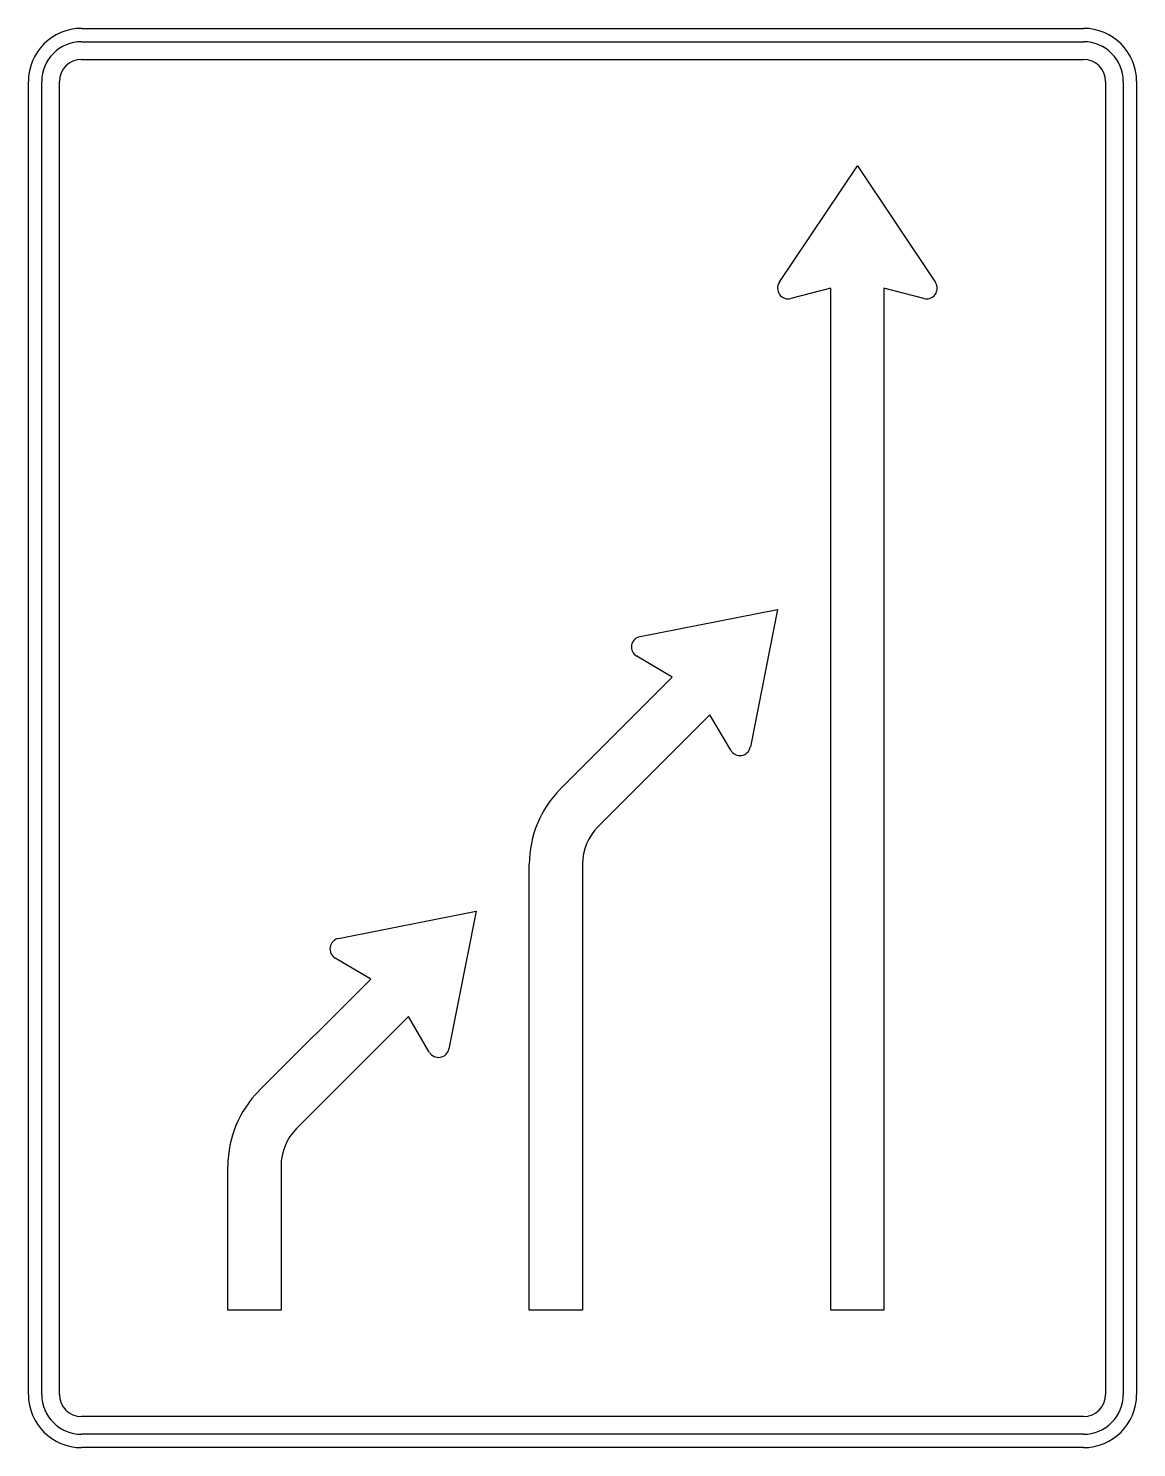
# Model space of a CAD drawing. Extents: x 0 to 1250, y 0 to 1600.
import ezdxf

# ---------------------------------------------------------------- set-up
doc = ezdxf.new("R2010")
doc.units = 0
doc.header["$LTSCALE"] = 25
doc.linetypes.add('AUSGEZOGEN', pattern=[0])
doc.layers.get('0').update_dxf_attribs({"linetype": 'AUSGEZOGEN'})

msp = doc.modelspace()

# ---------------------------------------------------------------- linework, layer by layer
for p, q in [((60, 1600), (1190, 1600)), ((60, 1585), (1190, 1585)), ((60, 1565), (1190, 1565)), ((0, 60), (0, 1540)), ((15, 60), (15, 1540)), ((35, 60), (35, 1540)), ((1215, 1540), (1215, 60)), ((1235, 1540), (1235, 60)), ((1250, 1540), (1250, 60)), ((847, 1313.7), (935, 1445)), ((935, 1445), (1023, 1313.7)), ((905, 1307), (860, 1295.4)), ((905, 155), (905, 1307)), ((1010, 1295.4), (965, 1307)), ((965, 1307), (965, 155)), ((689.9, 914.3), (845, 945)), ((845, 945), (814.3, 789.9)), ((726.2, 868.6), (686.2, 892.2)), ((600.1, 742.6), (726.2, 868.6)), ((768.6, 826.2), (642.6, 700.1)), ((792.2, 786.2), (768.6, 826.2)), ((565, 155), (565, 657.7)), ((625, 657.7), (625, 155)), ((349.9, 574), (505, 604.7)), ((505, 604.7), (474.3, 449.6)), ((386.2, 528.3), (346.2, 551.9)), ((260.1, 402.3), (386.2, 528.3)), ((428.6, 485.9), (302.6, 359.8)), ((452.2, 445.9), (428.6, 485.9)), ((225, 155), (225, 317.4)), ((285, 317.4), (285, 155)), ((285, 155), (225, 155)), ((625, 155), (565, 155)), ((965, 155), (905, 155)), ((1190, 35), (60, 35)), ((1190, 15), (60, 15)), ((1190, 0), (60, 0))]:
    msp.add_line(p, q)
for centre, radius, start, end in [((60, 1540), 60, 90, 180), ((1190, 1540), 60, 0, 90), ((60, 1540), 45, 90, 180), ((1190, 1540), 45, 0, 90), ((60, 1540), 25, 90, 180), ((1190, 1540), 25, 0, 90), ((857, 1307), 12, 146.195, 284.475), ((1013, 1307), 12, 255.525, 393.805), ((692.2, 902.5), 12, 101.195, 239.48), ((802.5, 792.2), 12, 210.52, 348.805), ((685, 657.7), 120, 135, 180), ((685, 657.7), 60, 135, 180), ((352.2, 562.2), 12, 101.195, 239.48), ((462.6, 451.9), 12, 210.52, 348.805), ((345, 317.4), 120, 135, 180), ((345, 317.4), 60, 135, 180), ((60, 60), 60, 180, 270), ((60, 60), 45, 180, 270), ((60, 60), 25, 180, 270), ((1190, 60), 60, 270, 360), ((1190, 60), 45, 270, 360), ((1190, 60), 25, 270, 360)]:
    msp.add_arc(centre, radius, start, end)

doc.saveas('drawing.dxf')
